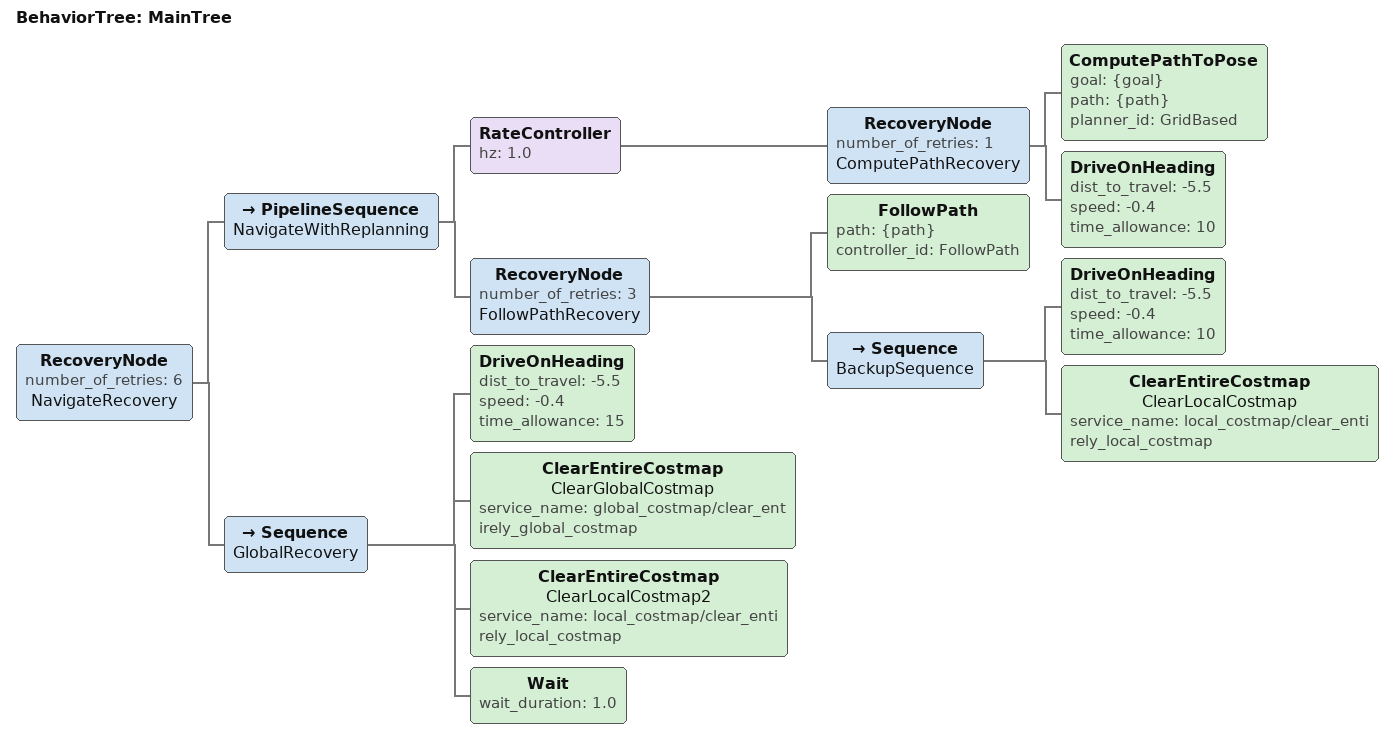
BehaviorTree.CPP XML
<root BTCPP_format="4" main_tree_to_execute="MainTree">
  <BehaviorTree ID="MainTree">
    <RecoveryNode number_of_retries="6" name="NavigateRecovery">

      <PipelineSequence name="NavigateWithReplanning">

        <RateController hz="1.0">
          <RecoveryNode number_of_retries="1" name="ComputePathRecovery">
            <ComputePathToPose goal="{goal}" path="{path}" planner_id="GridBased"/>
            <!-- Use DriveOnHeading instead of BackUp — has collision checking -->
            <DriveOnHeading dist_to_travel="-5.5"
                            speed="-0.4"
                            time_allowance="10"/>
          </RecoveryNode>
        </RateController>

        <RecoveryNode number_of_retries="3" name="FollowPathRecovery">
          <FollowPath path="{path}" controller_id="FollowPath"/>
          <Sequence name="BackupSequence">
            <!-- Clear costmap AFTER backing up, not before -->
            <DriveOnHeading dist_to_travel="-5.5"
                            speed="-0.4"
                            time_allowance="10"/>
            <ClearEntireCostmap name="ClearLocalCostmap"
                                service_name="local_costmap/clear_entirely_local_costmap"/>
          </Sequence>
        </RecoveryNode>

      </PipelineSequence>

      <Sequence name="GlobalRecovery">
        <!-- Back up first with collision checking -->
        <DriveOnHeading dist_to_travel="-5.5"
                        speed="-0.4"
                        time_allowance="15"/>
        <!-- Then clear stale data -->
        <ClearEntireCostmap name="ClearGlobalCostmap"
                            service_name="global_costmap/clear_entirely_global_costmap"/>
        <ClearEntireCostmap name="ClearLocalCostmap2"
                            service_name="local_costmap/clear_entirely_local_costmap"/>
        <Wait wait_duration="1.0"/>
      </Sequence>

    </RecoveryNode>
  </BehaviorTree>
</root>
